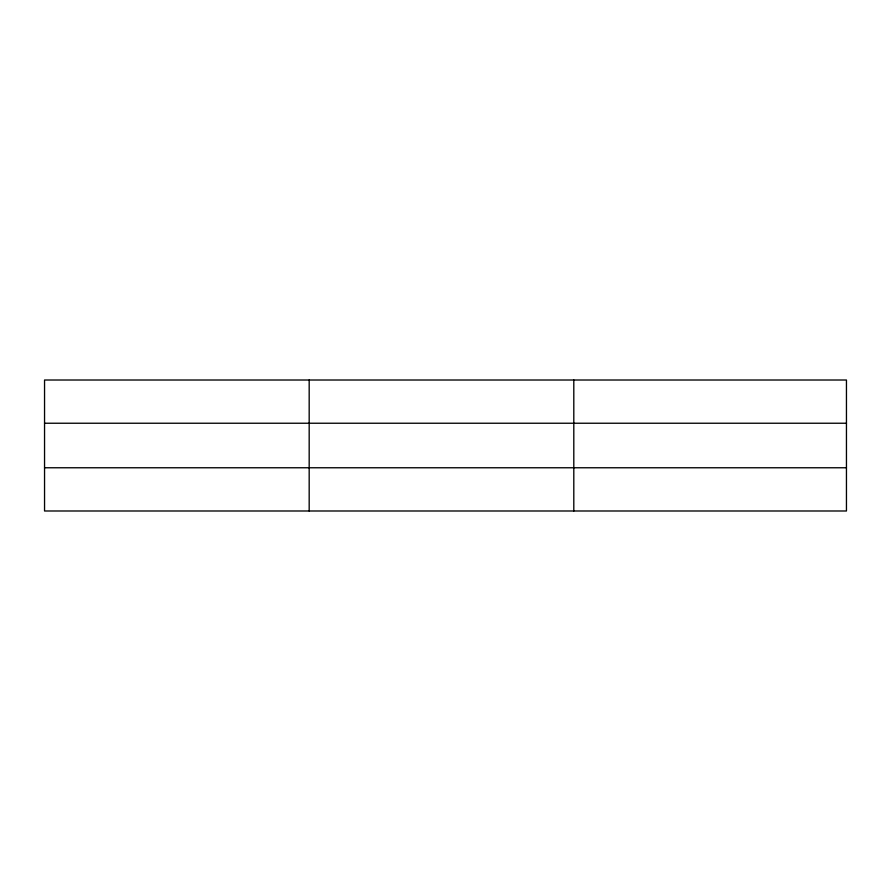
<?xml version="1.0" encoding="UTF-8"?>
<svg xmlns="http://www.w3.org/2000/svg" width="891" height="891" viewBox="0 0 891 891"><rect width="100%" height="100%" fill="white"/><g stroke="black" fill="none" stroke-linecap="round" stroke-linejoin="round"><path stroke-width="1.34" d="M309.177 510.989L309.177 380.012M573.804 510.989L573.804 380.012M846.45 423.236L846.45 380.012L44.55 380.012L44.55 510.989L846.45 510.989L846.45 423.236L44.55 423.236M44.55 467.764L846.45 467.764"/></g></svg>
